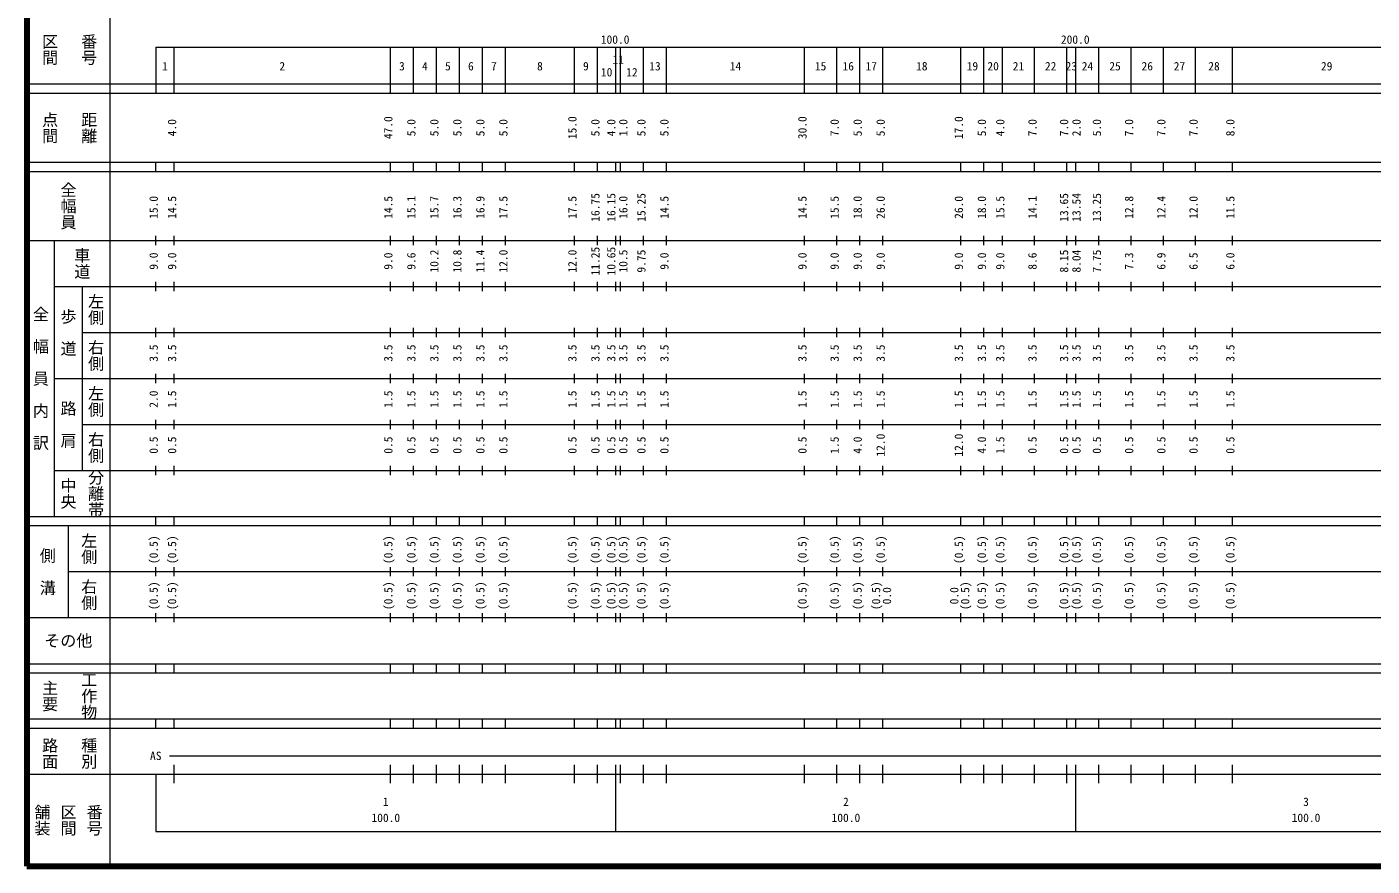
# Model space of a CAD drawing. Units: millimetres on the paper. Extents: x 40 to 680, y 20 to 380.
# Drawn here: x 40 to 332.4, y 20 to 202.4 of the extents above; entities that cross this region are included whole.
import ezdxf
from ezdxf.enums import TextEntityAlignment as Align

# ---------------------------------------------------------------- set-up
doc = ezdxf.new("R2010")
doc.units = ezdxf.units.MM
doc.layers.add('M-TTL', color=2, linetype='Continuous', lineweight=140)
doc.layers.add('M-TTL-BAND', color=7, linetype='Continuous', lineweight=13)
doc.styles.add('@ＭＳ ゴシック', font='')
doc.styles.add('ＭＳ ゴシック', font='')
doc.styles.get('@ＭＳ ゴシック').set_extended_font_data('@MS Gothic')
doc.styles.get('ＭＳ ゴシック').set_extended_font_data('MS Gothic')

msp = doc.modelspace()

# ---------------------------------------------------------------- linework, layer by layer
at = {"layer": 'M-TTL'}
for p, q in [((40, 380), (40, 20)), ((40, 20), (680, 20))]:
    msp.add_line(p, q, dxfattribs=at)
at = {"layer": 'M-TTL-BAND'}
for p, q in [((58, 370), (58, 20)), ((68, 198), (579, 198)), ((68, 198), (68, 188)), ((72, 188), (72, 198)), ((119, 188), (119, 198)), ((124, 188), (124, 198)), ((129, 188), (129, 198)), ((134, 188), (134, 198)), ((139, 188), (139, 198)), ((144, 188), (144, 198)), ((159, 188), (159, 198)), ((164, 188), (164, 198)), ((168, 188), (168, 198)), ((169, 188), (169, 198)), ((174, 188), (174, 198)), ((179, 188), (179, 198)), ((209, 188), (209, 198)), ((216, 188), (216, 198)), ((221, 188), (221, 198)), ((226, 188), (226, 198)), ((243, 188), (243, 198)), ((248, 188), (248, 198)), ((252, 188), (252, 198)), ((259, 188), (259, 198)), ((266, 188), (266, 198)), ((268, 188), (268, 198)), ((273, 188), (273, 198)), ((280, 188), (280, 198)), ((287, 188), (287, 198)), ((294, 188), (294, 198)), ((302, 188), (302, 198)), ((40, 190), (579, 190)), ((40, 188), (579, 188)), ((40, 173), (579, 173)), ((68, 171), (68, 173)), ((72, 171), (72, 173)), ((119, 171), (119, 173)), ((124, 171), (124, 173)), ((129, 171), (129, 173)), ((134, 171), (134, 173)), ((139, 171), (139, 173)), ((144, 171), (144, 173)), ((159, 171), (159, 173)), ((164, 171), (164, 173)), ((168, 171), (168, 173)), ((169, 171), (169, 173)), ((174, 171), (174, 173)), ((179, 171), (179, 173)), ((209, 171), (209, 173)), ((216, 171), (216, 173)), ((221, 171), (221, 173)), ((226, 171), (226, 173)), ((243, 171), (243, 173)), ((248, 171), (248, 173)), ((252, 171), (252, 173)), ((259, 171), (259, 173)), ((266, 171), (266, 173)), ((268, 171), (268, 173)), ((273, 171), (273, 173)), ((280, 171), (280, 173)), ((287, 171), (287, 173)), ((294, 171), (294, 173)), ((302, 171), (302, 173)), ((40, 171), (579, 171)), ((40, 156), (579, 156)), ((46, 96), (46, 156)), ((68, 155), (68, 157)), ((72, 155), (72, 157)), ((119, 155), (119, 157)), ((124, 155), (124, 157)), ((129, 155), (129, 157)), ((134, 155), (134, 157)), ((139, 155), (139, 157)), ((144, 155), (144, 157)), ((159, 155), (159, 157)), ((164, 155), (164, 157)), ((168, 155), (168, 157)), ((169, 155), (169, 157)), ((174, 155), (174, 157)), ((179, 155), (179, 157)), ((209, 155), (209, 157)), ((216, 155), (216, 157)), ((221, 155), (221, 157)), ((226, 155), (226, 157)), ((243, 155), (243, 157)), ((248, 155), (248, 157)), ((252, 155), (252, 157)), ((259, 155), (259, 157)), ((266, 155), (266, 157)), ((268, 155), (268, 157)), ((273, 155), (273, 157)), ((280, 155), (280, 157)), ((287, 155), (287, 157)), ((294, 155), (294, 157)), ((302, 155), (302, 157)), ((68, 145), (68, 147)), ((72, 145), (72, 147)), ((119, 145), (119, 147)), ((124, 145), (124, 147)), ((129, 145), (129, 147)), ((134, 145), (134, 147)), ((139, 145), (139, 147)), ((144, 145), (144, 147)), ((159, 145), (159, 147)), ((164, 145), (164, 147)), ((168, 145), (168, 147)), ((169, 145), (169, 147)), ((174, 145), (174, 147)), ((179, 145), (179, 147)), ((209, 145), (209, 147)), ((216, 145), (216, 147)), ((221, 145), (221, 147)), ((226, 145), (226, 147)), ((243, 145), (243, 147)), ((248, 145), (248, 147)), ((252, 145), (252, 147)), ((259, 145), (259, 147)), ((266, 145), (266, 147)), ((268, 145), (268, 147)), ((273, 145), (273, 147)), ((280, 145), (280, 147)), ((287, 145), (287, 147)), ((294, 145), (294, 147)), ((302, 145), (302, 147)), ((46, 146), (579, 146)), ((52, 146), (52, 106)), ((52, 136), (579, 136)), ((68, 135), (68, 137)), ((72, 135), (72, 137)), ((119, 135), (119, 137)), ((124, 135), (124, 137)), ((129, 135), (129, 137)), ((134, 135), (134, 137)), ((139, 135), (139, 137)), ((144, 135), (144, 137)), ((159, 135), (159, 137)), ((164, 135), (164, 137)), ((168, 135), (168, 137)), ((169, 135), (169, 137)), ((174, 135), (174, 137)), ((179, 135), (179, 137)), ((209, 135), (209, 137)), ((216, 135), (216, 137)), ((221, 135), (221, 137)), ((226, 135), (226, 137)), ((243, 135), (243, 137)), ((248, 135), (248, 137)), ((252, 135), (252, 137)), ((259, 135), (259, 137)), ((266, 135), (266, 137)), ((268, 135), (268, 137)), ((273, 135), (273, 137)), ((280, 135), (280, 137)), ((287, 135), (287, 137)), ((294, 135), (294, 137)), ((302, 135), (302, 137)), ((46, 126), (579, 126)), ((68, 125), (68, 127)), ((72, 125), (72, 127)), ((119, 125), (119, 127)), ((124, 125), (124, 127)), ((129, 125), (129, 127)), ((134, 125), (134, 127)), ((139, 125), (139, 127)), ((144, 125), (144, 127)), ((159, 125), (159, 127)), ((164, 125), (164, 127)), ((168, 125), (168, 127)), ((169, 125), (169, 127)), ((174, 125), (174, 127)), ((179, 125), (179, 127)), ((209, 125), (209, 127)), ((216, 125), (216, 127)), ((221, 125), (221, 127)), ((226, 125), (226, 127)), ((243, 125), (243, 127)), ((248, 125), (248, 127)), ((252, 125), (252, 127)), ((259, 125), (259, 127)), ((266, 125), (266, 127)), ((268, 125), (268, 127)), ((273, 125), (273, 127)), ((280, 125), (280, 127)), ((287, 125), (287, 127)), ((294, 125), (294, 127)), ((302, 125), (302, 127)), ((68, 115), (68, 117)), ((72, 115), (72, 117)), ((119, 115), (119, 117)), ((124, 115), (124, 117)), ((129, 115), (129, 117)), ((134, 115), (134, 117)), ((139, 115), (139, 117)), ((144, 115), (144, 117)), ((159, 115), (159, 117)), ((164, 115), (164, 117)), ((168, 115), (168, 117)), ((169, 115), (169, 117)), ((174, 115), (174, 117)), ((179, 115), (179, 117)), ((209, 115), (209, 117)), ((216, 115), (216, 117)), ((221, 115), (221, 117)), ((226, 115), (226, 117)), ((243, 115), (243, 117)), ((248, 115), (248, 117)), ((252, 115), (252, 117)), ((259, 115), (259, 117)), ((266, 115), (266, 117)), ((268, 115), (268, 117)), ((273, 115), (273, 117)), ((280, 115), (280, 117)), ((287, 115), (287, 117)), ((294, 115), (294, 117)), ((302, 115), (302, 117)), ((52, 116), (579, 116)), ((46, 106), (579, 106)), ((68, 105), (68, 107)), ((72, 105), (72, 107)), ((119, 105), (119, 107)), ((124, 105), (124, 107)), ((129, 105), (129, 107)), ((134, 105), (134, 107)), ((139, 105), (139, 107)), ((144, 105), (144, 107)), ((159, 105), (159, 107)), ((164, 105), (164, 107)), ((168, 105), (168, 107)), ((169, 105), (169, 107)), ((174, 105), (174, 107)), ((179, 105), (179, 107)), ((209, 105), (209, 107)), ((216, 105), (216, 107)), ((221, 105), (221, 107)), ((226, 105), (226, 107)), ((243, 105), (243, 107)), ((248, 105), (248, 107)), ((252, 105), (252, 107)), ((259, 105), (259, 107)), ((266, 105), (266, 107)), ((268, 105), (268, 107)), ((273, 105), (273, 107)), ((280, 105), (280, 107)), ((287, 105), (287, 107)), ((294, 105), (294, 107)), ((302, 105), (302, 107)), ((40, 96), (579, 96)), ((40, 94), (579, 94)), ((49, 94), (49, 74)), ((68, 94), (68, 96)), ((72, 94), (72, 96)), ((119, 94), (119, 96)), ((124, 94), (124, 96)), ((129, 94), (129, 96)), ((134, 94), (134, 96)), ((139, 94), (139, 96)), ((144, 94), (144, 96)), ((159, 94), (159, 96)), ((164, 94), (164, 96)), ((168, 94), (168, 96)), ((169, 94), (169, 96)), ((174, 94), (174, 96)), ((179, 94), (179, 96)), ((209, 94), (209, 96)), ((216, 94), (216, 96)), ((221, 94), (221, 96)), ((226, 94), (226, 96)), ((243, 94), (243, 96)), ((248, 94), (248, 96)), ((252, 94), (252, 96)), ((259, 94), (259, 96)), ((266, 94), (266, 96)), ((268, 94), (268, 96)), ((273, 94), (273, 96)), ((280, 94), (280, 96)), ((287, 94), (287, 96)), ((294, 94), (294, 96)), ((302, 94), (302, 96)), ((68, 83), (68, 85)), ((72, 83), (72, 85)), ((119, 83), (119, 85)), ((124, 83), (124, 85)), ((129, 83), (129, 85)), ((134, 83), (134, 85)), ((139, 83), (139, 85)), ((144, 83), (144, 85)), ((159, 83), (159, 85)), ((164, 83), (164, 85)), ((168, 83), (168, 85)), ((169, 83), (169, 85)), ((174, 83), (174, 85)), ((179, 83), (179, 85)), ((209, 83), (209, 85)), ((216, 83), (216, 85)), ((221, 83), (221, 85)), ((226, 83), (226, 85)), ((243, 83), (243, 85)), ((248, 83), (248, 85)), ((252, 83), (252, 85)), ((259, 83), (259, 85)), ((266, 83), (266, 85)), ((268, 83), (268, 85)), ((273, 83), (273, 85)), ((280, 83), (280, 85)), ((287, 83), (287, 85)), ((294, 83), (294, 85)), ((302, 83), (302, 85)), ((49, 84), (579, 84)), ((40, 74), (579, 74)), ((68, 73), (68, 75)), ((72, 73), (72, 75)), ((119, 73), (119, 75)), ((124, 73), (124, 75)), ((129, 73), (129, 75)), ((134, 73), (134, 75)), ((139, 73), (139, 75)), ((144, 73), (144, 75)), ((159, 73), (159, 75)), ((164, 73), (164, 75)), ((168, 73), (168, 75)), ((169, 73), (169, 75)), ((174, 73), (174, 75)), ((179, 73), (179, 75)), ((209, 73), (209, 75)), ((216, 73), (216, 75)), ((221, 73), (221, 75)), ((226, 73), (226, 75)), ((243, 73), (243, 75)), ((248, 73), (248, 75)), ((252, 73), (252, 75)), ((259, 73), (259, 75)), ((266, 73), (266, 75)), ((268, 73), (268, 75)), ((273, 73), (273, 75)), ((280, 73), (280, 75)), ((287, 73), (287, 75)), ((294, 73), (294, 75)), ((302, 73), (302, 75)), ((40, 64), (579, 64)), ((40, 62), (579, 62)), ((68, 62), (68, 64)), ((72, 62), (72, 64)), ((119, 62), (119, 64)), ((124, 62), (124, 64)), ((129, 62), (129, 64)), ((134, 62), (134, 64)), ((139, 62), (139, 64)), ((144, 62), (144, 64)), ((159, 62), (159, 64)), ((164, 62), (164, 64)), ((168, 62), (168, 64)), ((169, 62), (169, 64)), ((174, 62), (174, 64)), ((179, 62), (179, 64)), ((209, 62), (209, 64)), ((216, 62), (216, 64)), ((221, 62), (221, 64)), ((226, 62), (226, 64)), ((243, 62), (243, 64)), ((248, 62), (248, 64)), ((252, 62), (252, 64)), ((259, 62), (259, 64)), ((266, 62), (266, 64)), ((268, 62), (268, 64)), ((273, 62), (273, 64)), ((280, 62), (280, 64)), ((287, 62), (287, 64)), ((294, 62), (294, 64)), ((302, 62), (302, 64)), ((40, 52), (579, 52)), ((40, 50), (579, 50)), ((68, 50), (68, 52)), ((72, 50), (72, 52)), ((119, 50), (119, 52)), ((124, 50), (124, 52)), ((129, 50), (129, 52)), ((134, 50), (134, 52)), ((139, 50), (139, 52)), ((144, 50), (144, 52)), ((159, 50), (159, 52)), ((164, 50), (164, 52)), ((168, 50), (168, 52)), ((169, 50), (169, 52)), ((174, 50), (174, 52)), ((179, 50), (179, 52)), ((209, 50), (209, 52)), ((216, 50), (216, 52)), ((221, 50), (221, 52)), ((226, 50), (226, 52)), ((243, 50), (243, 52)), ((248, 50), (248, 52)), ((252, 50), (252, 52)), ((259, 50), (259, 52)), ((266, 50), (266, 52)), ((268, 50), (268, 52)), ((273, 50), (273, 52)), ((280, 50), (280, 52)), ((287, 50), (287, 52)), ((294, 50), (294, 52)), ((302, 50), (302, 52)), ((71, 44), (565, 44)), ((72, 38), (72, 42)), ((119, 38), (119, 42)), ((124, 38), (124, 42)), ((129, 38), (129, 42)), ((134, 38), (134, 42)), ((139, 38), (139, 42)), ((144, 38), (144, 42)), ((159, 38), (159, 42)), ((164, 38), (164, 42)), ((168, 27.5), (168, 42)), ((169, 38), (169, 42)), ((174, 38), (174, 42)), ((179, 38), (179, 42)), ((209, 38), (209, 42)), ((216, 38), (216, 42)), ((221, 38), (221, 42)), ((226, 38), (226, 42)), ((243, 38), (243, 42)), ((248, 38), (248, 42)), ((252, 38), (252, 42)), ((259, 38), (259, 42)), ((266, 38), (266, 42)), ((268, 27.5), (268, 42)), ((273, 38), (273, 42)), ((280, 38), (280, 42)), ((287, 38), (287, 42)), ((294, 38), (294, 42)), ((302, 38), (302, 42)), ((40, 40), (579, 40)), ((68, 40), (68, 27.5)), ((68, 27.5), (579, 27.5))]:
    msp.add_line(p, q, dxfattribs=at)

# ---------------------------------------------------------------- texts
at = {"layer": 'M-TTL-BAND', "style": '@ＭＳ ゴシック'}
for s, p in [('区間', (45, 197.5)), ('番号', (53.5, 197.5)), ('点間', (45, 180.5)), ('距離', (53.5, 180.5)), ('全幅員', (49, 163.5)), ('車道', (52, 151)), ('左側', (55, 141)), ('全\u3000幅\u3000員\u3000内\u3000訳', (43, 126)), ('歩\u3000道', (49, 136)), ('右側', (55, 131)), ('左側', (55, 121)), ('路\u3000肩', (49, 116)), ('右側', (55, 111)), ('分離帯', (55, 101)), ('中央', (49, 101)), ('左側', (53.5, 89)), ('側\u3000溝', (44.5, 84)), ('右側', (53.5, 79)), ('工作物', (53.5, 57)), ('主要', (45, 57)), ('路面', (45, 44.5)), ('種別', (53.5, 44.5)), ('舗装', (43.333, 30)), ('区間', (49, 30)), ('番号', (54.667, 30))]:
    msp.add_text(s, height=2.566, rotation=270, dxfattribs=at).set_placement(p, align=Align.MIDDLE_CENTER)
at = {"layer": 'M-TTL-BAND', "style": 'ＭＳ ゴシック'}
for s, p in [('100.0', (167.844, 198.195)), ('200.0', (267.844, 198.195)), ('11', (168.5, 193.85)), ('1', (70, 192.405)), ('2', (95.5, 192.405)), ('3', (121.5, 192.405)), ('4', (126.5, 192.405)), ('5', (131.5, 192.405)), ('6', (136.5, 192.405)), ('7', (141.5, 192.405)), ('8', (151.5, 192.405)), ('9', (161.5, 192.405)), ('10', (166, 191.09)), ('12', (171.5, 191.09)), ('13', (176.5, 192.405)), ('14', (194, 192.405)), ('15', (212.5, 192.405)), ('16', (218.5, 192.405)), ('17', (223.5, 192.405)), ('18', (234.5, 192.405)), ('19', (245.5, 192.405)), ('20', (250, 192.405)), ('21', (255.5, 192.405)), ('22', (262.5, 192.405)), ('23', (267, 192.405)), ('24', (270.5, 192.405)), ('25', (276.5, 192.405)), ('26', (283.5, 192.405)), ('27', (290.5, 192.405)), ('28', (298, 192.405)), ('29', (322.5, 192.405)), ('AS', (68, 42.5)), ('1', (118, 32.523)), ('2', (218, 32.523)), ('3', (318, 32.523)), ('100.0', (118, 29.033)), ('100.0', (218, 29.033)), ('100.0', (318, 29.033))]:
    msp.add_text(s, height=1.833, dxfattribs=at).set_placement(p, align=Align.BOTTOM_CENTER)
for s, p in [('4.0', (73, 180.5)), ('47.0', (120, 180.5)), ('5.0', (125, 180.5)), ('5.0', (130, 180.5)), ('5.0', (135, 180.5)), ('5.0', (140, 180.5)), ('5.0', (145, 180.5)), ('15.0', (160, 180.5)), ('5.0', (165, 180.5)), ('4.0', (168.458, 180.5)), ('1.0', (171.069, 180.5)), ('5.0', (175, 180.5)), ('5.0', (180, 180.5)), ('30.0', (210, 180.5)), ('7.0', (217, 180.5)), ('5.0', (222, 180.5)), ('5.0', (227, 180.5)), ('17.0', (244, 180.5)), ('5.0', (249, 180.5)), ('4.0', (253, 180.5)), ('7.0', (260, 180.5)), ('7.0', (266.864, 180.5)), ('2.0', (269.564, 180.5)), ('5.0', (274, 180.5)), ('7.0', (281, 180.5)), ('7.0', (288, 180.5)), ('7.0', (295, 180.5)), ('8.0', (303, 180.5)), ('15.0', (69, 163.174)), ('14.5', (73, 163.174)), ('14.5', (120, 163.174)), ('15.1', (125, 163.174)), ('15.7', (130, 163.174)), ('16.3', (135, 163.174)), ('16.9', (140, 163.174)), ('17.5', (145, 163.174)), ('17.5', (160, 163.174)), ('16.75', (165, 163.174)), ('16.15', (168.458, 163.174)), ('16.0', (171.069, 163.174)), ('15.25', (175, 163.174)), ('14.5', (180, 163.174)), ('14.5', (210, 163.174)), ('15.5', (217, 163.174)), ('18.0', (222, 163.174)), ('26.0', (227, 163.174)), ('26.0', (244, 163.174)), ('18.0', (249, 163.174)), ('15.5', (253, 163.174)), ('14.1', (260, 163.174)), ('13.65', (266.864, 163.174)), ('13.54', (269.564, 163.174)), ('13.25', (274, 163.174)), ('12.8', (281, 163.174)), ('12.4', (288, 163.174)), ('12.0', (295, 163.174)), ('11.5', (303, 163.174)), ('9.0', (69, 151.5)), ('9.0', (73, 151.5)), ('9.0', (120, 151.5)), ('9.6', (125, 151.5)), ('10.2', (130, 151.5)), ('10.8', (135, 151.5)), ('11.4', (140, 151.5)), ('12.0', (145, 151.5)), ('12.0', (160, 151.5)), ('11.25', (165, 151.5)), ('10.65', (168.458, 151.5)), ('10.5', (171.069, 151.5)), ('9.75', (175, 151.5)), ('9.0', (180, 151.5)), ('9.0', (210, 151.5)), ('9.0', (217, 151.5)), ('9.0', (222, 151.5)), ('9.0', (227, 151.5)), ('9.0', (244, 151.5)), ('9.0', (249, 151.5)), ('9.0', (253, 151.5)), ('8.6', (260, 151.5)), ('8.15', (266.864, 151.5)), ('8.04', (269.564, 151.5)), ('7.75', (274, 151.5)), ('7.3', (281, 151.5)), ('6.9', (288, 151.5)), ('6.5', (295, 151.5)), ('6.0', (303, 151.5)), ('3.5', (69, 131.5)), ('3.5', (73, 131.5)), ('3.5', (120, 131.5)), ('3.5', (125, 131.5)), ('3.5', (130, 131.5)), ('3.5', (135, 131.5)), ('3.5', (140, 131.5)), ('3.5', (145, 131.5)), ('3.5', (160, 131.5)), ('3.5', (165, 131.5)), ('3.5', (168.458, 131.5)), ('3.5', (171.069, 131.5)), ('3.5', (175, 131.5)), ('3.5', (180, 131.5)), ('3.5', (210, 131.5)), ('3.5', (217, 131.5)), ('3.5', (222, 131.5)), ('3.5', (227, 131.5)), ('3.5', (244, 131.5)), ('3.5', (249, 131.5)), ('3.5', (253, 131.5)), ('3.5', (260, 131.5)), ('3.5', (266.864, 131.5)), ('3.5', (269.564, 131.5)), ('3.5', (274, 131.5)), ('3.5', (281, 131.5)), ('3.5', (288, 131.5)), ('3.5', (295, 131.5)), ('3.5', (303, 131.5)), ('2.0', (69, 121.5)), ('1.5', (73, 121.5)), ('1.5', (120, 121.5)), ('1.5', (125, 121.5)), ('1.5', (130, 121.5)), ('1.5', (135, 121.5)), ('1.5', (140, 121.5)), ('1.5', (145, 121.5)), ('1.5', (160, 121.5)), ('1.5', (165, 121.5)), ('1.5', (168.458, 121.5)), ('1.5', (171.069, 121.5)), ('1.5', (175, 121.5)), ('1.5', (180, 121.5)), ('1.5', (210, 121.5)), ('1.5', (217, 121.5)), ('1.5', (222, 121.5)), ('1.5', (227, 121.5)), ('1.5', (244, 121.5)), ('1.5', (249, 121.5)), ('1.5', (253, 121.5)), ('1.5', (260, 121.5)), ('1.5', (266.864, 121.5)), ('1.5', (269.564, 121.5)), ('1.5', (274, 121.5)), ('1.5', (281, 121.5)), ('1.5', (288, 121.5)), ('1.5', (295, 121.5)), ('1.5', (303, 121.5)), ('0.5', (69, 111.5)), ('0.5', (73, 111.5)), ('0.5', (120, 111.5)), ('0.5', (125, 111.5)), ('0.5', (130, 111.5)), ('0.5', (135, 111.5)), ('0.5', (140, 111.5)), ('0.5', (145, 111.5)), ('0.5', (160, 111.5)), ('0.5', (165, 111.5)), ('0.5', (168.458, 111.5)), ('0.5', (171.069, 111.5)), ('0.5', (175, 111.5)), ('0.5', (180, 111.5)), ('0.5', (210, 111.5)), ('1.5', (217, 111.5)), ('4.0', (222, 111.5)), ('12.0', (227, 111.5)), ('12.0', (244, 111.5)), ('4.0', (249, 111.5)), ('1.5', (253, 111.5)), ('0.5', (260, 111.5)), ('0.5', (266.864, 111.5)), ('0.5', (269.564, 111.5)), ('0.5', (274, 111.5)), ('0.5', (281, 111.5)), ('0.5', (288, 111.5)), ('0.5', (295, 111.5)), ('0.5', (303, 111.5)), ('(0.5)', (69, 88.764)), ('(0.5)', (73, 88.764)), ('(0.5)', (120, 88.764)), ('(0.5)', (125, 88.764)), ('(0.5)', (130, 88.764)), ('(0.5)', (135, 88.764)), ('(0.5)', (140, 88.764)), ('(0.5)', (145, 88.764)), ('(0.5)', (160, 88.764)), ('(0.5)', (165, 88.764)), ('(0.5)', (168.458, 88.764)), ('(0.5)', (171.069, 88.764)), ('(0.5)', (175, 88.764)), ('(0.5)', (180, 88.764)), ('(0.5)', (210, 88.764)), ('(0.5)', (217, 88.764)), ('(0.5)', (222, 88.764)), ('(0.5)', (227, 88.764)), ('(0.5)', (244, 88.764)), ('(0.5)', (249, 88.764)), ('(0.5)', (253, 88.764)), ('(0.5)', (260, 88.764)), ('(0.5)', (266.864, 88.764)), ('(0.5)', (269.564, 88.764)), ('(0.5)', (274, 88.764)), ('(0.5)', (281, 88.764)), ('(0.5)', (288, 88.764)), ('(0.5)', (295, 88.764)), ('(0.5)', (303, 88.764)), ('(0.5)', (69, 78.764)), ('(0.5)', (73, 78.764)), ('(0.5)', (120, 78.764)), ('(0.5)', (125, 78.764)), ('(0.5)', (130, 78.764)), ('(0.5)', (135, 78.764)), ('(0.5)', (140, 78.764)), ('(0.5)', (145, 78.764)), ('(0.5)', (160, 78.764)), ('(0.5)', (165, 78.764)), ('(0.5)', (168.458, 78.764)), ('(0.5)', (171.069, 78.764)), ('(0.5)', (175, 78.764)), ('(0.5)', (180, 78.764)), ('(0.5)', (210, 78.764)), ('(0.5)', (217, 78.764)), ('(0.5)', (222, 78.764)), ('(0.5)', (226, 78.764)), ('0.0', (228.37, 78.764)), ('0.0', (243, 78.764)), ('(0.5)', (245.37, 78.764)), ('(0.5)', (249, 78.764)), ('(0.5)', (253, 78.764)), ('(0.5)', (260, 78.764)), ('(0.5)', (266.864, 78.764)), ('(0.5)', (269.564, 78.764)), ('(0.5)', (274, 78.764)), ('(0.5)', (281, 78.764)), ('(0.5)', (288, 78.764)), ('(0.5)', (295, 78.764)), ('(0.5)', (303, 78.764))]:
    msp.add_text(s, height=1.833, rotation=90, dxfattribs=at).set_placement(p, align=Align.BOTTOM_CENTER)
msp.add_text('その他', height=2.566, dxfattribs=at).set_placement((49, 69), align=Align.MIDDLE_CENTER)

doc.saveas('drawing.dxf')
